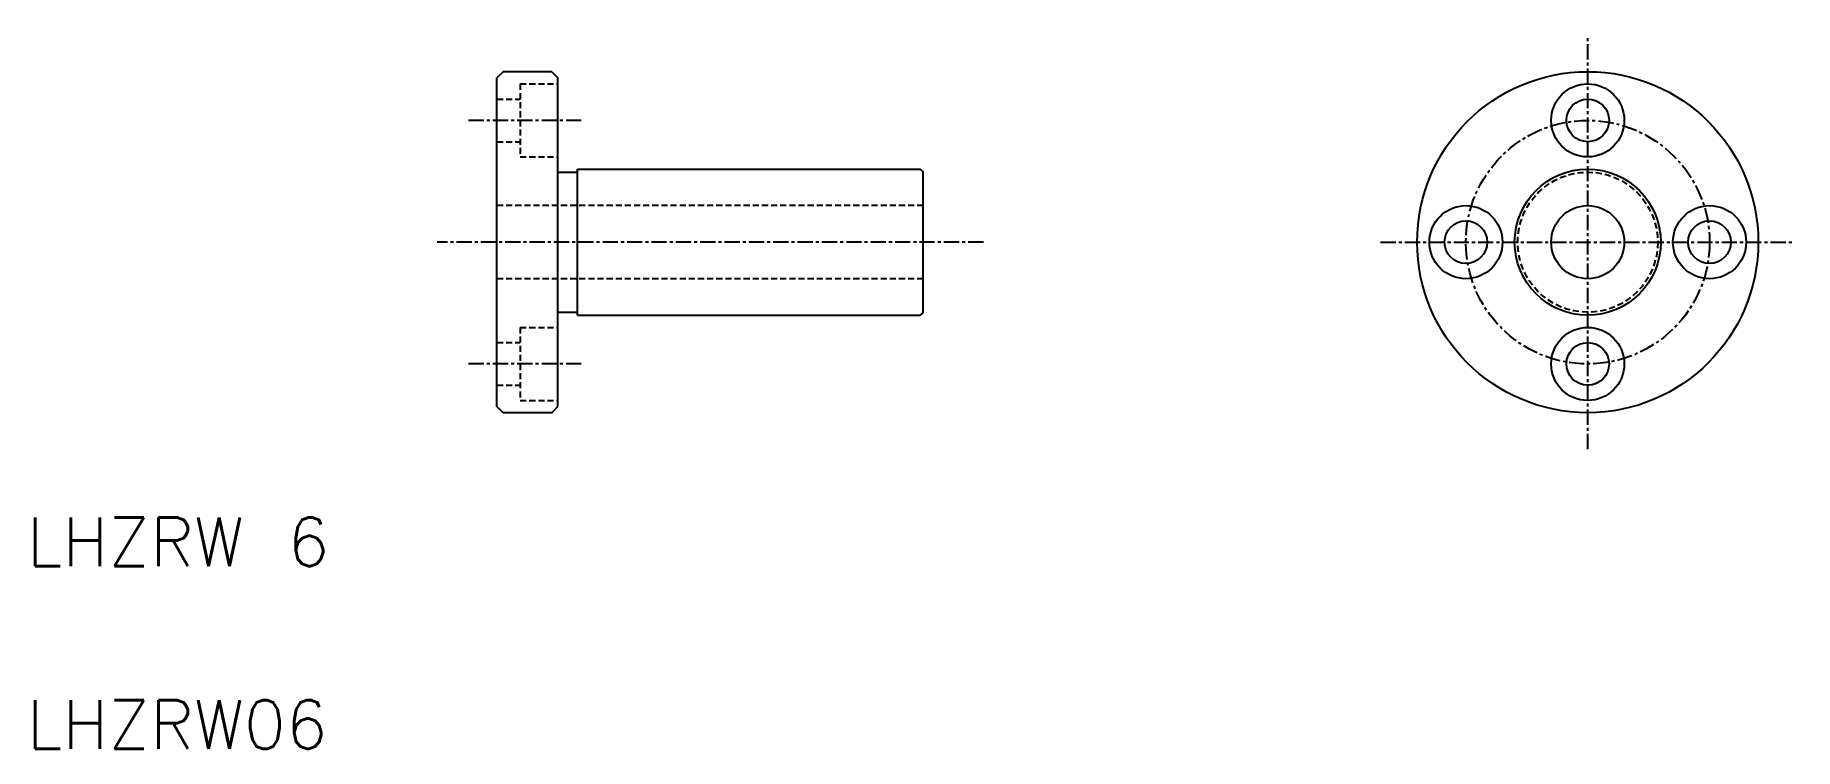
# Model space of a CAD drawing. Extents: x 300 to 445, y 132 to 191.
import ezdxf

# ---------------------------------------------------------------- set-up
doc = ezdxf.new("R2010")
doc.units = 0
doc.linetypes.add('CENTER', pattern=[2, 1.25, -0.25, 0.25, -0.25])
doc.linetypes.add('DASHED', pattern=[0.75, 0.5, -0.25])
doc.layers.get('0').update_dxf_attribs({"linetype": 'CONTINUOUS'})
doc.layers.add('CENTER', color=1, linetype='CENTER')
doc.styles.get("Standard").update_dxf_attribs({"font": 'txt.shx', "bigfont": 'bigfont.shx'})

msp = doc.modelspace()

# ---------------------------------------------------------------- linework, layer by layer
at = {"color": 7, "linetype": 'CONTINUOUS'}
for p, q in [((338.8, 187.93), (338.3, 187.43)), ((342.8, 187.93), (338.8, 187.93)), ((342.8, 187.93), (343.3, 187.43)), ((338.3, 160.43), (338.3, 187.43)), ((343.3, 160.43), (343.3, 187.43)), ((343.3, 179.68), (344.9, 179.68)), ((344.9, 179.93), (373.04, 179.93)), ((344.9, 167.93), (344.9, 179.93)), ((346.42, 179.93), (346.42, 179.93)), ((373.3, 168.18), (373.3, 179.68)), ((343.3, 168.18), (344.9, 168.18)), ((344.9, 167.93), (373.04, 167.93)), ((346.42, 167.93), (346.42, 167.93)), ((350.42, 167.93), (350.42, 167.93)), ((357.55, 167.93), (357.55, 167.93)), ((338.8, 159.93), (338.3, 160.43)), ((342.8, 159.93), (343.3, 160.43)), ((342.8, 159.93), (338.8, 159.93))]:
    msp.add_line(p, q, dxfattribs=at)
at = {"color": 3, "linetype": 'DASHED'}
for p, q in [((340.2, 186.93), (340.2, 180.93)), ((340.2, 186.93), (343.3, 186.93)), ((338.3, 185.68), (340.2, 185.68)), ((338.3, 182.18), (340.2, 182.18)), ((340.2, 180.93), (343.3, 180.93)), ((373.3, 176.93), (338.3, 176.93)), ((373.3, 170.93), (338.3, 170.93)), ((340.2, 166.93), (340.2, 160.93)), ((340.2, 166.93), (343.3, 166.93)), ((338.3, 165.68), (340.2, 165.68)), ((338.3, 162.18), (340.2, 162.18)), ((340.2, 160.93), (343.3, 160.93))]:
    msp.add_line(p, q, dxfattribs=at)
at = {"color": 7, "linetype": 'CONTINUOUS'}
for centre, radius in [((427.84, 173.93), 14), ((427.84, 183.93), 3), ((427.84, 183.93), 1.75), ((427.84, 173.93), 6), ((417.84, 173.93), 3), ((427.84, 173.93), 3), ((437.84, 173.93), 3), ((417.84, 173.93), 1.75), ((437.84, 173.93), 1.75), ((427.84, 163.93), 3), ((427.84, 163.93), 1.75)]:
    msp.add_circle(centre, radius, dxfattribs=at)
at = {"color": 3, "linetype": 'DASHED'}
msp.add_circle((427.84, 173.93), 5.75, dxfattribs=at)
at = {"color": 7, "linetype": 'CONTINUOUS'}
for centre, start, end in [((372.55, 179.18), 33.5573, 56.4427), ((372.55, 168.68), 303.5573, 326.4427)]:
    msp.add_arc(centre, 0.9, start, end, dxfattribs=at)
at = {"layer": 'CENTER', "color": 1, "linetype": 'CENTER'}
for p, q in [((427.84, 156.93), (427.84, 190.93)), ((345.22, 183.93), (335.95, 183.93)), ((378.23, 173.93), (333.4, 173.93)), ((410.84, 173.93), (444.84, 173.93)), ((345.22, 163.93), (335.95, 163.93))]:
    msp.add_line(p, q, dxfattribs=at)
msp.add_circle((427.84, 173.93), 10, dxfattribs=at)

# ---------------------------------------------------------------- texts
at = {"color": 7, "linetype": 'CONTINUOUS'}
for s, p in [('LHZRW 6', (299.71, 147.33)), ('LHZRW06', (299.71, 132.33))]:
    msp.add_text(s, height=4, dxfattribs=at).set_placement(p)

doc.saveas('drawing.dxf')
